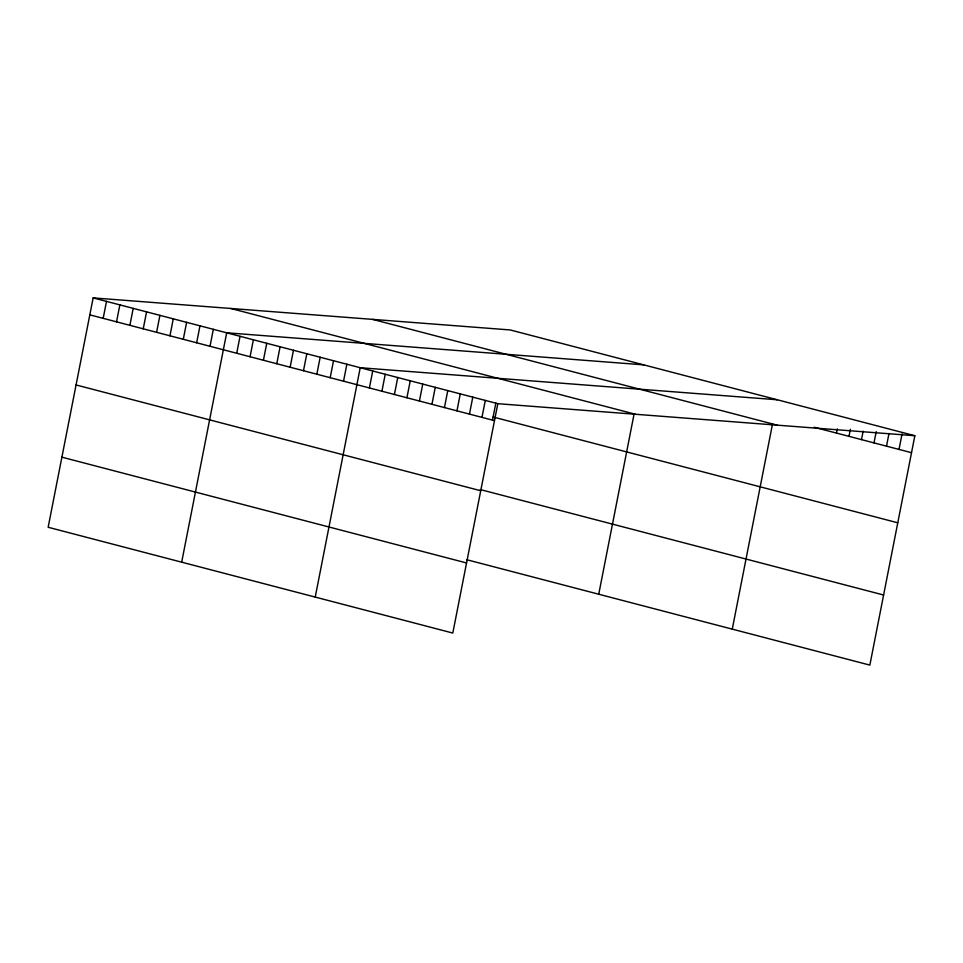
<?xml version="1.0" encoding="UTF-8"?>
<svg xmlns="http://www.w3.org/2000/svg" width="963" height="963" viewBox="0 0 963 963"><rect width="100%" height="100%" fill="white"/><g stroke="black" fill="none" stroke-linecap="round" stroke-linejoin="round"><path stroke-width="1.44" d="M914.85 435.733L510.197 329.948L93.146 297.892L48.15 527.267L452.803 633.052L497.811 403.69L914.85 435.733L869.854 665.108L466.525 559.659M103.173 318.344L106.508 301.383M116.535 321.835L119.857 304.874M129.885 325.325L133.207 308.365M143.234 328.816L146.569 311.856M156.596 332.307L159.918 315.346M169.945 335.798L173.268 318.837M183.295 339.289L186.629 322.328M196.657 342.78L199.979 325.819M210.006 346.271L213.329 329.31M181.682 562.175L226.69 332.801L643.729 364.857M236.717 353.265L240.04 336.292M250.067 356.755L253.389 339.783M263.417 360.246L266.751 343.273M276.778 363.737L280.101 346.764M290.128 367.228L293.45 350.267M303.477 370.719L306.812 353.758M316.839 374.21L320.161 357.249M330.189 377.701L333.511 360.74M343.538 381.192L346.873 364.231M315.226 597.084L360.222 367.722L777.261 399.765M369.407 387.945L372.729 370.984M381.914 391.219L385.236 374.258M394.421 394.493L397.743 377.532M406.928 397.755L410.25 380.794M419.435 401.029L422.757 384.068M431.942 404.304L435.264 387.331M444.449 407.566L447.771 390.605M456.956 410.84L460.278 393.879M469.463 414.102L472.785 397.141M481.969 417.376L485.292 400.415M492.55 419.892L495.861 402.979M598.733 594.231L634.075 414.066M732.265 629.14L772.567 423.744M836.474 433.085L837.304 428.836M848.981 436.347L850.377 429.281M861.488 439.622L863.161 431.135M873.995 442.884L876.222 431.58M886.502 446.158L889.005 433.434M899.021 449.432L902.066 433.88M814.241 427.271L911.528 452.694M372.573 319.367L777.225 425.165M230.771 308.473L635.436 414.259M93.146 297.892L497.811 403.69M493.116 417.003L897.769 522.789M89.824 314.853L494.476 420.65M480.284 489.565L883.601 595.014M76.065 384.947L480.73 490.745M61.897 457.172L466.561 562.958"/></g></svg>
